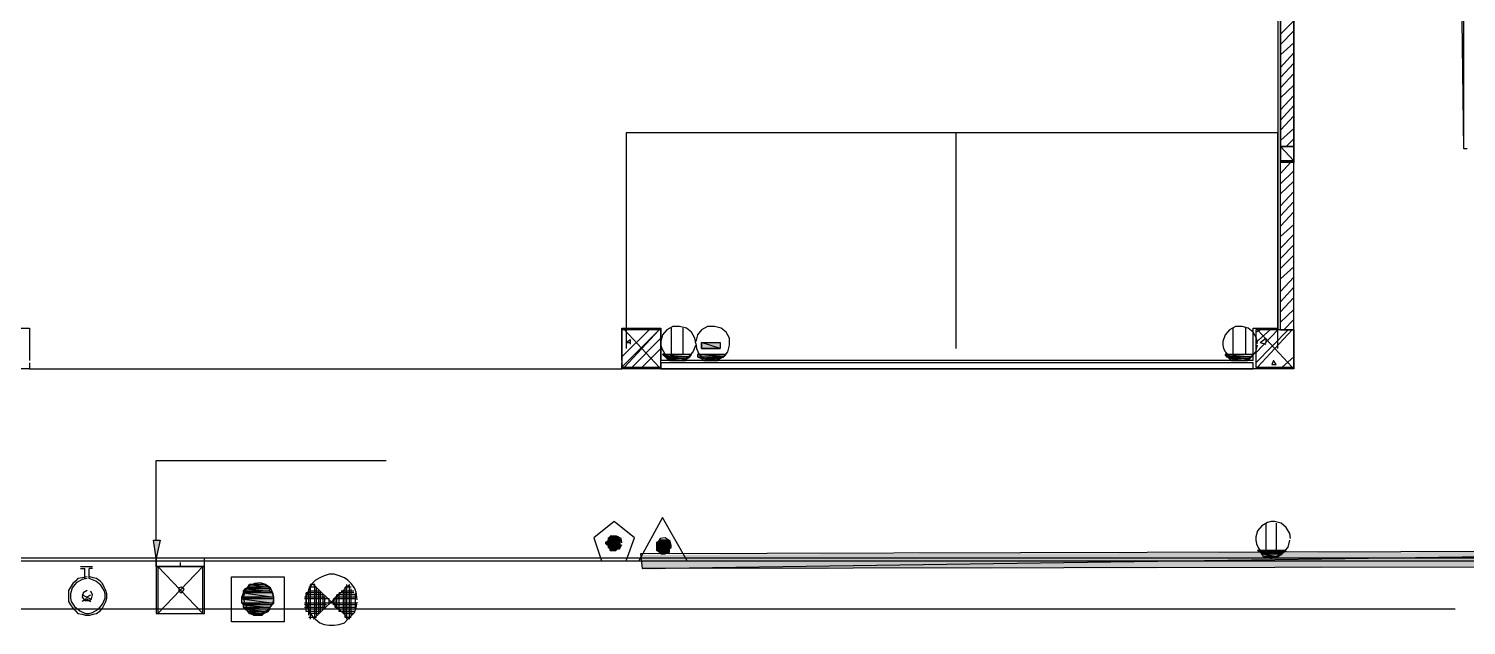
# Model space of a CAD drawing. Header units: millimetres. Extents: x 5 to 415, y 48 to 251.
# Drawn here: x 328.95 to 358.83, y 219.22 to 231.61 of the extents above; entities that cross this region are included whole.
import ezdxf

# ---------------------------------------------------------------- set-up
doc = ezdxf.new("R2010")
doc.units = ezdxf.units.MM
doc.layers.add('H', color=7, linetype='Continuous')
doc.layers.add('P', color=7, linetype='Continuous')

msp = doc.modelspace()

# ---------------------------------------------------------------- hatches: boundary and pattern name
at = {"layer": 'H', "linetype": 'Continuous'}
for points in [[(342.935, 224.966), (342.935, 225.09), (343.323, 225.09), (343.323, 224.966), (342.935, 224.966)], [(342.177, 224.79), (342.142, 224.825), (342.724, 224.825), (342.688, 224.79), (342.177, 224.79)], [(342.23, 224.755), (342.177, 224.79), (342.688, 224.79), (342.653, 224.755), (342.23, 224.755)], [(342.265, 224.702), (342.23, 224.755), (342.653, 224.755), (342.6, 224.702), (342.265, 224.702)], [(342.865, 224.79), (342.865, 224.825), (343.447, 224.825), (343.412, 224.79), (342.865, 224.79)], [(342.935, 224.755), (342.865, 224.79), (343.412, 224.79), (343.323, 224.755), (342.935, 224.755)], [(342.988, 224.702), (342.935, 224.755), (343.323, 224.755), (343.288, 224.702), (342.988, 224.702)], [(353.871, 224.79), (353.818, 224.825), (354.418, 224.825), (354.365, 224.79), (353.871, 224.79)], [(353.907, 224.755), (353.871, 224.79), (354.365, 224.79), (354.33, 224.755), (353.907, 224.755)], [(353.942, 224.702), (353.907, 224.755), (354.33, 224.755), (354.295, 224.702), (353.942, 224.702)], [(331.593, 220.592), (331.558, 220.98), (331.682, 220.98), (331.593, 220.592)], [(340.96, 220.945), (340.995, 220.98), (341.242, 220.98), (341.242, 220.945), (340.96, 220.945)], [(340.96, 220.892), (340.96, 220.945), (341.242, 220.945), (341.242, 220.892), (340.96, 220.892)], [(340.995, 220.857), (340.96, 220.892), (341.242, 220.892), (341.242, 220.857), (340.995, 220.857)], [(340.995, 220.98), (340.995, 221.033), (341.207, 221.033), (341.242, 220.98), (340.995, 220.98)], [(340.995, 220.804), (340.995, 220.857), (341.242, 220.857), (341.207, 220.804), (340.995, 220.804)], [(341.03, 221.033), (341.03, 221.068), (341.171, 221.068), (341.207, 221.033), (341.03, 221.033)], [(342.018, 220.892), (342.018, 220.945), (342.265, 220.945), (342.265, 220.892), (342.018, 220.892)], [(342.018, 220.857), (342.018, 220.892), (342.265, 220.892), (342.3, 220.857), (342.018, 220.857)], [(342.018, 220.804), (342.018, 220.857), (342.3, 220.857), (342.3, 220.804), (342.018, 220.804)], [(342.053, 220.945), (342.053, 220.98), (342.23, 220.98), (342.265, 220.945), (342.053, 220.945)], [(341.03, 220.768), (341.03, 220.804), (341.207, 220.804), (341.171, 220.768), (341.03, 220.768)], [(341.718, 220.38), (341.665, 220.68), (368, 220.768), (368, 220.433), (341.718, 220.38)], [(342.018, 220.768), (342.018, 220.804), (342.265, 220.804), (342.265, 220.768), (342.018, 220.768)], [(342.053, 220.733), (342.018, 220.768), (342.265, 220.768), (342.265, 220.733), (342.053, 220.733)], [(342.089, 220.68), (342.089, 220.733), (342.23, 220.733), (342.177, 220.68), (342.089, 220.68)], [(354.542, 220.733), (354.506, 220.768), (355.088, 220.768), (355.053, 220.733), (354.542, 220.733)], [(354.577, 220.68), (354.542, 220.733), (355.053, 220.733), (355, 220.68), (354.577, 220.68)], [(354.63, 220.645), (354.577, 220.68), (355, 220.68), (354.93, 220.645), (354.63, 220.645)], [(354.753, 220.592), (354.665, 220.645), (354.789, 220.592), (354.753, 220.592)], [(354.789, 220.592), (354.665, 220.645), (354.877, 220.645), (354.789, 220.592)], [(333.41, 219.922), (333.463, 219.975), (333.975, 219.975), (333.975, 219.922), (333.41, 219.922)], [(333.41, 219.886), (333.41, 219.922), (333.975, 219.922), (334.01, 219.886), (333.41, 219.886)], [(333.463, 219.975), (333.498, 220.01), (333.922, 220.01), (333.975, 219.975), (333.463, 219.975)], [(333.498, 220.01), (333.551, 220.045), (333.834, 220.045), (333.922, 220.01), (333.498, 220.01)], [(333.375, 219.798), (333.41, 219.886), (334.01, 219.886), (334.045, 219.798), (333.375, 219.798)], [(333.375, 219.745), (333.375, 219.798), (334.045, 219.798), (334.045, 219.745), (333.375, 219.745)], [(333.375, 219.675), (333.375, 219.745), (334.045, 219.745), (334.045, 219.675), (333.375, 219.675)], [(333.41, 219.622), (333.375, 219.675), (334.045, 219.675), (334.01, 219.622), (333.41, 219.622)], [(333.41, 219.587), (333.41, 219.622), (334.01, 219.622), (333.975, 219.587), (333.41, 219.587)], [(333.463, 219.534), (333.41, 219.587), (333.975, 219.587), (333.975, 219.534), (333.463, 219.534)], [(333.498, 219.498), (333.463, 219.534), (333.975, 219.534), (333.922, 219.498), (333.498, 219.498)], [(333.551, 219.463), (333.498, 219.498), (333.922, 219.498), (333.834, 219.463), (333.551, 219.463)], [(333.622, 219.41), (333.551, 219.463), (333.834, 219.463), (333.798, 219.41), (333.622, 219.41)]]:
    msp.add_hatch(color=256, dxfattribs=at).paths.add_polyline_path(points)

# ---------------------------------------------------------------- linework, layer by layer
at = {"layer": 'P'}
for points in [[(354.912, 233.557), (354.912, 228.829)], [(354.965, 228.829), (354.965, 233.557)], [(354.965, 233.557), (354.965, 229.164)], [(355.247, 228.829), (355.247, 233.557)], [(355.247, 233.557), (355.247, 228.829)], [(355.247, 229.164), (355.247, 233.557)], [(358.775, 229.112), (358.722, 233.398)], [(358.775, 229.112), (358.775, 233.468)], [(354.965, 231.493), (355.247, 231.775)], [(354.965, 231.281), (355.247, 231.563)], [(354.965, 231.069), (355.247, 231.316)], [(354.965, 230.805), (355.247, 231.105)], [(354.965, 230.593), (355.247, 230.893)], [(354.965, 230.382), (355.247, 230.681)], [(354.965, 230.17), (355.247, 230.434)], [(354.965, 229.923), (355.247, 230.223)], [(354.965, 229.711), (355.247, 230.011)], [(354.965, 229.5), (355.247, 229.799)], [(354.965, 229.288), (355.247, 229.535)], [(341.365, 229.447), (341.365, 224.966)], [(348.227, 229.447), (341.365, 229.447)], [(354.912, 229.447), (348.227, 229.447)], [(348.227, 224.966), (348.227, 229.447)], [(354.912, 224.966), (354.912, 229.447)], [(355.088, 229.164), (355.247, 229.323)], [(354.965, 229.164), (355.247, 229.164)], [(355.247, 228.865), (354.965, 229.164)], [(354.965, 229.164), (355.247, 229.164)], [(354.965, 228.865), (354.965, 229.164)], [(355.247, 229.164), (354.965, 229.164)], [(354.965, 229.164), (354.965, 228.865)], [(355.247, 229.164), (355.247, 228.865)], [(355.247, 228.865), (355.247, 229.164)], [(358.846, 229.112), (358.775, 229.112)], [(354.912, 228.829), (354.912, 225.354)], [(354.965, 228.865), (355.247, 228.865)], [(355.247, 228.865), (354.965, 228.865)], [(355.247, 228.865), (354.965, 228.865)], [(354.965, 228.865), (355.247, 228.865)], [(354.965, 228.6), (355.177, 228.829)], [(355.247, 228.829), (354.965, 228.829)], [(354.965, 225.354), (354.965, 228.829)], [(354.965, 228.388), (355.247, 228.653)], [(355.247, 225.354), (355.247, 228.829)], [(355.247, 225.354), (355.247, 228.829)], [(354.965, 228.177), (355.247, 228.441)], [(354.965, 227.93), (355.247, 228.23)], [(354.965, 227.718), (355.247, 228.018)], [(354.965, 227.506), (355.247, 227.806)], [(354.965, 227.295), (355.247, 227.542)], [(354.965, 227.048), (355.247, 227.33)], [(354.965, 226.836), (355.247, 227.118)], [(354.965, 226.624), (355.247, 226.907)], [(354.965, 226.413), (355.247, 226.66)], [(354.965, 226.148), (355.247, 226.448)], [(354.965, 225.937), (355.247, 226.236)], [(354.965, 225.725), (355.247, 226.025)], [(354.965, 225.513), (355.247, 225.778)], [(328.119, 225.39), (328.965, 225.39)], [(328.965, 225.39), (328.965, 224.719)], [(341.277, 224.719), (341.277, 225.39)], [(341.277, 225.39), (342.089, 225.39)], [(341.277, 224.79), (341.842, 225.354)], [(341.277, 224.578), (342.053, 225.354)], [(341.277, 225.354), (341.277, 224.578)], [(342.089, 225.354), (341.277, 225.354)], [(342.053, 224.578), (341.33, 225.354)], [(341.33, 224.578), (342.053, 225.354)], [(342.089, 225.39), (342.089, 224.719)], [(342.089, 224.578), (342.089, 225.354)], [(342.212, 225.354), (342.124, 225.249)], [(342.212, 225.354), (342.124, 225.249)], [(342.336, 225.425), (342.212, 225.354)], [(342.336, 225.425), (342.212, 225.354)], [(342.3, 225.39), (342.3, 224.843)], [(342.406, 225.425), (342.336, 225.425)], [(342.406, 225.425), (342.336, 225.425)], [(342.477, 225.425), (342.406, 225.425)], [(342.477, 225.425), (342.406, 225.425)], [(342.618, 225.39), (342.477, 225.425)], [(342.618, 225.39), (342.477, 225.425)], [(342.547, 225.39), (342.547, 224.843)], [(342.724, 225.302), (342.618, 225.39)], [(342.724, 225.302), (342.618, 225.39)], [(342.794, 225.178), (342.724, 225.302)], [(342.794, 225.178), (342.724, 225.302)], [(342.935, 225.354), (342.847, 225.249)], [(343.059, 225.425), (342.935, 225.354)], [(343.129, 225.425), (343.059, 225.425)], [(343.2, 225.425), (343.129, 225.425)], [(343.341, 225.39), (343.2, 225.425)], [(343.447, 225.302), (343.341, 225.39)], [(343.517, 225.178), (343.447, 225.302)], [(353.907, 225.354), (353.818, 225.249)], [(353.907, 225.354), (353.818, 225.249)], [(354.03, 225.425), (353.907, 225.354)], [(354.03, 225.425), (353.907, 225.354)], [(353.977, 225.39), (353.977, 224.843)], [(354.101, 225.425), (354.03, 225.425)], [(354.101, 225.425), (354.03, 225.425)], [(354.171, 225.425), (354.101, 225.425)], [(354.171, 225.425), (354.101, 225.425)], [(354.295, 225.39), (354.171, 225.425)], [(354.295, 225.39), (354.171, 225.425)], [(354.242, 225.39), (354.242, 224.843)], [(354.401, 225.302), (354.295, 225.39)], [(354.401, 225.302), (354.295, 225.39)], [(354.401, 224.719), (354.401, 225.39)], [(354.401, 225.39), (354.912, 225.39)], [(354.471, 225.178), (354.401, 225.302)], [(354.471, 225.178), (354.401, 225.302)], [(354.453, 225.302), (354.542, 225.354)], [(354.453, 225.09), (354.753, 225.354)], [(354.453, 224.878), (354.912, 225.354)], [(354.453, 224.667), (355.124, 225.354)], [(354.453, 225.354), (354.453, 224.578)], [(355.247, 225.354), (354.453, 225.354)], [(355.212, 224.578), (354.489, 225.354)], [(354.489, 224.578), (355.212, 225.354)], [(354.965, 225.354), (355.247, 225.354)], [(355.036, 225.354), (355.247, 225.566)], [(355.247, 225.354), (355.247, 224.543)], [(355.247, 224.578), (355.247, 225.354)], [(341.277, 224.931), (341.277, 225.002)], [(341.454, 225.143), (341.365, 225.09)], [(341.365, 225.09), (341.454, 225.09)], [(341.454, 225.055), (341.454, 225.143)], [(341.489, 224.578), (342.089, 225.178)], [(342.124, 225.249), (342.089, 225.108)], [(342.124, 225.249), (342.089, 225.108)], [(342.089, 225.108), (342.089, 225.037)], [(342.089, 225.108), (342.089, 225.037)], [(342.089, 225.037), (342.106, 224.966)], [(342.089, 225.037), (342.106, 224.966)], [(342.759, 224.896), (342.812, 225.037)], [(342.759, 224.896), (342.812, 225.037)], [(342.812, 225.072), (342.794, 225.178)], [(342.812, 225.072), (342.794, 225.178)], [(342.847, 225.249), (342.812, 225.108)], [(342.812, 225.072), (342.829, 224.966)], [(343.323, 224.966), (342.935, 225.09)], [(342.935, 225.09), (342.935, 224.966)], [(343.323, 224.966), (342.935, 225.09)], [(342.935, 225.09), (343.323, 225.09)], [(342.935, 225.09), (343.323, 225.09)], [(342.935, 224.966), (342.935, 225.09)], [(343.323, 225.09), (343.323, 224.966)], [(343.323, 225.09), (343.323, 224.966)], [(343.482, 224.896), (343.517, 225.037)], [(343.517, 225.108), (343.517, 225.178)], [(343.517, 225.037), (343.517, 225.108)], [(353.818, 225.249), (353.766, 225.108)], [(353.818, 225.249), (353.766, 225.108)], [(353.766, 225.108), (353.766, 225.037)], [(353.766, 225.108), (353.766, 225.037)], [(353.766, 225.037), (353.783, 224.966)], [(353.766, 225.037), (353.783, 224.966)], [(354.453, 224.896), (354.489, 225.037)], [(354.453, 224.896), (354.489, 225.037)], [(354.489, 225.072), (354.471, 225.178)], [(354.489, 225.072), (354.471, 225.178)], [(354.542, 225.09), (354.665, 225.178)], [(354.542, 225.09), (354.665, 225.055)], [(354.665, 225.178), (354.665, 225.09)], [(341.701, 224.578), (342.089, 224.966)], [(354.401, 224.719), (342.089, 224.719)], [(342.106, 224.966), (342.177, 224.843)], [(342.106, 224.966), (342.177, 224.843)], [(342.724, 224.843), (342.124, 224.843)], [(342.124, 224.843), (342.688, 224.79)], [(342.124, 224.843), (342.688, 224.79)], [(342.177, 224.79), (342.124, 224.843)], [(342.724, 224.843), (342.124, 224.843)], [(342.142, 224.878), (342.23, 224.772)], [(342.177, 224.843), (342.283, 224.755)], [(342.177, 224.843), (342.283, 224.755)], [(342.688, 224.79), (342.177, 224.79)], [(342.688, 224.79), (342.177, 224.79)], [(342.177, 224.79), (342.635, 224.755)], [(342.177, 224.79), (342.635, 224.755)], [(342.212, 224.755), (342.177, 224.79)], [(342.635, 224.755), (342.212, 224.755)], [(342.635, 224.755), (342.212, 224.755)], [(342.212, 224.755), (342.6, 224.719)], [(342.212, 224.755), (342.6, 224.719)], [(342.265, 224.719), (342.212, 224.755)], [(342.23, 224.772), (342.318, 224.737)], [(342.6, 224.719), (342.265, 224.719)], [(342.6, 224.719), (342.265, 224.719)], [(342.265, 224.719), (342.512, 224.719)], [(342.265, 224.719), (342.512, 224.719)], [(342.336, 224.719), (342.265, 224.719)], [(342.283, 224.755), (342.406, 224.719)], [(342.283, 224.755), (342.406, 224.719)], [(342.318, 224.737), (342.406, 224.719)], [(342.512, 224.719), (342.336, 224.719)], [(342.512, 224.719), (342.336, 224.719)], [(342.336, 224.719), (342.477, 224.719)], [(342.336, 224.719), (342.477, 224.719)], [(342.388, 224.719), (342.336, 224.719)], [(342.477, 224.719), (342.388, 224.719)], [(342.406, 224.719), (342.477, 224.719)], [(342.406, 224.719), (342.477, 224.719)], [(342.406, 224.719), (342.494, 224.719)], [(342.477, 224.719), (342.547, 224.737)], [(342.477, 224.719), (342.547, 224.737)], [(342.477, 224.719), (342.512, 224.719)], [(342.494, 224.719), (342.583, 224.737)], [(342.512, 224.719), (342.6, 224.719)], [(342.547, 224.737), (342.671, 224.79)], [(342.547, 224.737), (342.671, 224.79)], [(342.583, 224.737), (342.653, 224.772)], [(342.6, 224.719), (342.635, 224.755)], [(342.635, 224.755), (342.688, 224.79)], [(342.653, 224.772), (342.724, 224.843)], [(342.671, 224.79), (342.759, 224.896)], [(342.671, 224.79), (342.759, 224.896)], [(342.688, 224.79), (342.724, 224.843)], [(342.829, 224.966), (342.882, 224.843)], [(343.394, 224.79), (342.847, 224.843)], [(342.847, 224.843), (342.847, 224.79)], [(343.394, 224.79), (342.847, 224.843)], [(342.847, 224.843), (343.447, 224.843)], [(343.447, 224.843), (342.847, 224.843)], [(343.323, 224.755), (342.847, 224.79)], [(342.847, 224.79), (342.935, 224.755)], [(343.323, 224.755), (342.847, 224.79)], [(342.847, 224.79), (343.394, 224.79)], [(342.847, 224.79), (343.394, 224.79)], [(342.882, 224.843), (342.988, 224.755)], [(342.935, 224.966), (343.323, 224.966)], [(343.323, 224.966), (342.935, 224.966)], [(343.27, 224.719), (342.935, 224.755)], [(342.935, 224.755), (342.971, 224.719)], [(343.27, 224.719), (342.935, 224.755)], [(342.935, 224.755), (343.323, 224.755)], [(342.935, 224.755), (343.323, 224.755)], [(343.235, 224.719), (342.971, 224.719)], [(342.971, 224.719), (343.023, 224.719)], [(343.235, 224.719), (342.971, 224.719)], [(342.971, 224.719), (343.27, 224.719)], [(342.971, 224.719), (343.27, 224.719)], [(342.988, 224.755), (343.129, 224.719)], [(343.112, 224.719), (343.023, 224.719)], [(343.023, 224.719), (343.112, 224.719)], [(343.147, 224.719), (343.023, 224.719)], [(343.023, 224.719), (343.235, 224.719)], [(343.023, 224.719), (343.235, 224.719)], [(343.129, 224.719), (343.2, 224.719)], [(343.235, 224.719), (343.147, 224.719)], [(343.2, 224.719), (343.27, 224.737)], [(343.27, 224.719), (343.235, 224.719)], [(343.27, 224.737), (343.394, 224.79)], [(343.323, 224.755), (343.27, 224.719)], [(343.394, 224.79), (343.323, 224.755)], [(343.394, 224.79), (343.482, 224.896)], [(343.447, 224.843), (343.394, 224.79)], [(353.783, 224.966), (353.854, 224.843)], [(353.783, 224.966), (353.854, 224.843)], [(354.401, 224.843), (353.818, 224.843)], [(353.818, 224.843), (354.365, 224.79)], [(353.818, 224.843), (354.365, 224.79)], [(353.854, 224.79), (353.818, 224.843)], [(354.401, 224.843), (353.818, 224.843)], [(353.836, 224.878), (353.924, 224.772)], [(353.854, 224.843), (353.96, 224.755)], [(353.854, 224.843), (353.96, 224.755)], [(354.365, 224.79), (353.854, 224.79)], [(354.365, 224.79), (353.854, 224.79)], [(353.854, 224.79), (354.33, 224.755)], [(353.854, 224.79), (354.33, 224.755)], [(353.907, 224.755), (353.854, 224.79)], [(354.33, 224.755), (353.907, 224.755)], [(354.33, 224.755), (353.907, 224.755)], [(353.907, 224.755), (354.277, 224.719)], [(353.907, 224.755), (354.277, 224.719)], [(353.942, 224.719), (353.907, 224.755)], [(353.924, 224.772), (353.995, 224.737)], [(354.277, 224.719), (353.942, 224.719)], [(354.277, 224.719), (353.942, 224.719)], [(353.942, 224.719), (354.189, 224.719)], [(353.942, 224.719), (354.189, 224.719)], [(354.03, 224.719), (353.942, 224.719)], [(353.96, 224.755), (354.101, 224.719)], [(353.96, 224.755), (354.101, 224.719)], [(353.995, 224.737), (354.083, 224.719)], [(354.189, 224.719), (354.03, 224.719)], [(354.189, 224.719), (354.03, 224.719)], [(354.03, 224.719), (354.154, 224.719)], [(354.03, 224.719), (354.154, 224.719)], [(354.065, 224.719), (354.03, 224.719)], [(354.154, 224.719), (354.065, 224.719)], [(354.083, 224.719), (354.171, 224.719)], [(354.101, 224.719), (354.171, 224.719)], [(354.101, 224.719), (354.171, 224.719)], [(354.154, 224.719), (354.189, 224.719)], [(354.171, 224.719), (354.242, 224.737)], [(354.171, 224.719), (354.242, 224.737)], [(354.171, 224.719), (354.259, 224.737)], [(354.189, 224.719), (354.277, 224.719)], [(354.242, 224.737), (354.365, 224.79)], [(354.242, 224.737), (354.365, 224.79)], [(354.259, 224.737), (354.348, 224.772)], [(354.277, 224.719), (354.33, 224.755)], [(354.33, 224.755), (354.365, 224.79)], [(354.348, 224.772), (354.401, 224.843)], [(354.365, 224.79), (354.453, 224.896)], [(354.365, 224.79), (354.453, 224.896)], [(354.365, 224.79), (354.401, 224.843)], [(354.824, 224.719), (354.789, 224.631)], [(354.877, 224.631), (354.824, 224.719)], [(355, 224.578), (355.247, 224.79)], [(328.965, 224.543), (328.119, 224.543)], [(328.965, 224.667), (328.965, 224.543)], [(328.965, 224.543), (341.277, 224.543)], [(341.277, 224.543), (341.277, 224.667)], [(341.277, 224.578), (342.089, 224.578)], [(342.089, 224.543), (341.277, 224.543)], [(342.089, 224.667), (342.089, 224.543)], [(354.401, 224.667), (342.089, 224.667)], [(342.089, 224.543), (354.401, 224.543)], [(354.401, 224.543), (342.089, 224.543)], [(354.401, 224.543), (354.401, 224.667)], [(355.247, 224.543), (354.401, 224.543)], [(354.453, 224.578), (355.247, 224.578)], [(354.789, 224.631), (354.877, 224.631)], [(331.593, 220.98), (331.593, 222.638)], [(331.593, 222.638), (336.374, 222.638)], [(342.124, 221.456), (341.63, 220.557)], [(342.635, 220.557), (342.124, 221.456)], [(341.118, 221.368), (340.695, 221.033)], [(341.542, 221.033), (341.118, 221.368)], [(354.489, 221.174), (354.453, 221.051)], [(354.489, 221.174), (354.453, 221.051)], [(354.577, 221.28), (354.489, 221.174)], [(354.577, 221.28), (354.489, 221.174)], [(354.7, 221.35), (354.577, 221.28)], [(354.7, 221.35), (354.577, 221.28)], [(354.665, 221.333), (354.665, 220.768)], [(354.771, 221.368), (354.7, 221.35)], [(354.771, 221.368), (354.7, 221.35)], [(354.842, 221.368), (354.771, 221.368)], [(354.842, 221.368), (354.771, 221.368)], [(354.983, 221.333), (354.842, 221.368)], [(354.983, 221.333), (354.842, 221.368)], [(354.877, 221.333), (354.877, 220.768)], [(355.088, 221.245), (354.983, 221.333)], [(355.088, 221.245), (354.983, 221.333)], [(355.159, 221.121), (355.088, 221.245)], [(355.159, 221.121), (355.088, 221.245)], [(355.177, 221.015), (355.159, 221.121)], [(355.177, 221.015), (355.159, 221.121)], [(331.593, 220.61), (331.541, 220.98)], [(331.541, 220.98), (331.682, 220.98)], [(331.682, 220.98), (331.593, 220.61)], [(340.695, 221.033), (340.854, 220.557)], [(340.942, 220.945), (340.995, 220.98)], [(341.242, 220.945), (340.942, 220.945)], [(341.242, 220.945), (340.942, 220.945)], [(340.942, 220.945), (341.242, 220.909)], [(340.942, 220.945), (341.242, 220.909)], [(340.942, 220.909), (340.942, 220.945)], [(341.242, 220.909), (340.942, 220.909)], [(341.242, 220.909), (340.942, 220.909)], [(340.942, 220.909), (341.242, 220.909)], [(340.942, 220.909), (341.242, 220.909)], [(341.242, 220.909), (340.942, 220.909)], [(341.242, 220.909), (340.942, 220.909)], [(340.942, 220.909), (341.242, 220.857)], [(340.942, 220.909), (341.242, 220.857)], [(340.995, 220.857), (340.942, 220.909)], [(341.048, 221.051), (340.995, 220.962)], [(341.03, 221.033), (340.995, 221.033)], [(340.995, 221.033), (341.207, 221.033)], [(341.207, 221.033), (340.995, 221.033)], [(340.995, 221.033), (341.242, 220.98)], [(340.995, 221.033), (341.242, 220.98)], [(340.995, 220.98), (340.995, 221.033)], [(341.242, 220.98), (340.995, 220.98)], [(341.242, 220.98), (340.995, 220.98)], [(340.995, 220.98), (341.242, 220.98)], [(340.995, 220.98), (341.242, 220.98)], [(341.242, 220.98), (340.995, 220.98)], [(341.242, 220.98), (340.995, 220.98)], [(340.995, 220.98), (341.242, 220.945)], [(340.995, 220.98), (341.242, 220.945)], [(340.995, 220.962), (341.013, 220.839)], [(341.242, 220.857), (340.995, 220.857)], [(341.242, 220.857), (340.995, 220.857)], [(340.995, 220.857), (341.242, 220.857)], [(340.995, 220.857), (341.242, 220.857)], [(341.242, 220.857), (340.995, 220.857)], [(341.242, 220.857), (340.995, 220.857)], [(340.995, 220.857), (341.207, 220.821)], [(340.995, 220.857), (341.207, 220.821)], [(340.995, 220.821), (340.995, 220.857)], [(341.207, 220.821), (340.995, 220.821)], [(341.207, 220.821), (340.995, 220.821)], [(340.995, 220.821), (341.03, 220.821)], [(340.995, 220.821), (341.207, 220.821)], [(341.207, 220.821), (340.995, 220.821)], [(341.013, 220.839), (341.101, 220.786)], [(341.066, 221.068), (341.03, 221.068)], [(341.03, 221.068), (341.154, 221.068)], [(341.154, 221.068), (341.03, 221.068)], [(341.03, 221.068), (341.207, 221.033)], [(341.03, 221.068), (341.207, 221.033)], [(341.03, 221.033), (341.03, 221.068)], [(341.207, 221.033), (341.03, 221.033)], [(341.207, 221.033), (341.03, 221.033)], [(341.03, 221.033), (341.207, 221.033)], [(341.207, 221.033), (341.03, 221.033)], [(341.03, 220.821), (341.207, 220.821)], [(341.207, 220.821), (341.03, 220.821)], [(341.03, 220.821), (341.154, 220.768)], [(341.03, 220.821), (341.154, 220.768)], [(341.03, 220.768), (341.03, 220.821)], [(341.171, 221.068), (341.048, 221.051)], [(341.118, 221.068), (341.066, 221.068)], [(341.066, 221.068), (341.118, 221.068)], [(341.154, 221.068), (341.066, 221.068)], [(341.066, 221.068), (341.154, 221.068)], [(341.154, 221.068), (341.066, 221.068)], [(341.154, 221.068), (341.154, 221.068)], [(341.154, 221.068), (341.154, 221.068)], [(341.154, 221.068), (341.154, 221.068)], [(341.207, 221.033), (341.154, 221.068)], [(341.154, 220.768), (341.207, 220.821)], [(341.26, 221.015), (341.171, 221.068)], [(341.207, 221.033), (341.207, 221.033)], [(341.242, 220.98), (341.207, 221.033)], [(341.207, 220.821), (341.242, 220.857)], [(341.207, 220.821), (341.207, 220.821)], [(341.224, 220.804), (341.277, 220.892)], [(341.242, 220.98), (341.242, 220.98)], [(341.242, 220.98), (341.242, 220.98)], [(341.242, 220.945), (341.242, 220.98)], [(341.242, 220.909), (341.242, 220.945)], [(341.242, 220.909), (341.242, 220.909)], [(341.242, 220.909), (341.242, 220.909)], [(341.242, 220.857), (341.242, 220.909)], [(341.242, 220.857), (341.242, 220.857)], [(341.242, 220.857), (341.242, 220.857)], [(341.277, 220.927), (341.26, 221.015)], [(341.365, 220.557), (341.542, 221.033)], [(342.071, 221.015), (342, 220.909)], [(342.053, 220.945), (342, 220.945)], [(342, 220.945), (342.265, 220.945)], [(342.265, 220.945), (342, 220.945)], [(342, 220.945), (342.265, 220.909)], [(342, 220.945), (342.265, 220.909)], [(342, 220.909), (342, 220.945)], [(342, 220.909), (342.018, 220.804)], [(342.265, 220.909), (342, 220.909)], [(342.265, 220.909), (342, 220.909)], [(342, 220.909), (342.3, 220.857)], [(342, 220.909), (342.3, 220.857)], [(342, 220.857), (342, 220.909)], [(342.3, 220.857), (342, 220.857)], [(342.3, 220.857), (342, 220.857)], [(342, 220.857), (342.3, 220.857)], [(342, 220.857), (342.3, 220.857)], [(342.3, 220.857), (342, 220.857)], [(342.3, 220.857), (342, 220.857)], [(342, 220.857), (342.3, 220.821)], [(342, 220.857), (342.3, 220.821)], [(342, 220.821), (342, 220.857)], [(342.3, 220.821), (342, 220.821)], [(342.265, 220.821), (342, 220.821)], [(342, 220.821), (342.265, 220.821)], [(342.265, 220.821), (342, 220.821)], [(342, 220.821), (342.3, 220.821)], [(342.265, 220.821), (342, 220.821)], [(342, 220.821), (342.265, 220.768)], [(342, 220.821), (342.265, 220.768)], [(342, 220.768), (342, 220.821)], [(342.212, 220.98), (342.053, 220.98)], [(342.053, 220.98), (342.089, 220.98)], [(342.212, 220.98), (342.053, 220.98)], [(342.053, 220.98), (342.265, 220.945)], [(342.053, 220.98), (342.265, 220.945)], [(342.053, 220.945), (342.053, 220.98)], [(342.265, 220.945), (342.053, 220.945)], [(342.265, 220.945), (342.053, 220.945)], [(342.053, 220.945), (342.265, 220.945)], [(342.265, 220.945), (342.053, 220.945)], [(342.177, 221.033), (342.071, 221.015)], [(342.124, 220.98), (342.089, 220.98)], [(342.089, 220.98), (342.124, 220.98)], [(342.212, 220.98), (342.089, 220.98)], [(342.089, 220.98), (342.212, 220.98)], [(342.212, 220.98), (342.089, 220.98)], [(342.089, 220.98), (342.177, 220.98)], [(342.212, 220.98), (342.089, 220.98)], [(342.089, 220.98), (342.212, 220.98)], [(342.089, 220.98), (342.212, 220.98)], [(342.283, 220.962), (342.177, 221.033)], [(342.177, 220.98), (342.177, 220.98)], [(342.177, 220.98), (342.177, 220.98)], [(342.177, 220.98), (342.212, 220.98)], [(342.212, 220.98), (342.212, 220.98)], [(342.265, 220.945), (342.212, 220.98)], [(342.23, 220.751), (342.3, 220.857)], [(342.265, 220.945), (342.265, 220.945)], [(342.265, 220.909), (342.265, 220.945)], [(342.3, 220.857), (342.265, 220.909)], [(342.3, 220.821), (342.265, 220.821)], [(342.265, 220.768), (342.265, 220.821)], [(342.3, 220.874), (342.283, 220.962)], [(342.3, 220.857), (342.3, 220.857)], [(342.3, 220.857), (342.3, 220.857)], [(342.3, 220.821), (342.3, 220.857)], [(354.453, 221.051), (354.453, 220.98)], [(354.453, 221.051), (354.453, 220.98)], [(354.453, 220.98), (354.471, 220.909)], [(354.453, 220.98), (354.471, 220.909)], [(354.471, 220.909), (354.524, 220.786)], [(354.471, 220.909), (354.524, 220.786)], [(354.506, 220.821), (354.595, 220.715)], [(355.036, 220.733), (355.124, 220.839)], [(355.036, 220.733), (355.124, 220.839)], [(355.124, 220.839), (355.159, 220.98)], [(355.124, 220.839), (355.159, 220.98)], [(393.982, 220.61), (308.134, 220.61)], [(366.007, 220.61), (308.134, 220.61)], [(308.134, 220.557), (365.831, 220.557)], [(332.599, 220.61), (331.593, 220.61)], [(331.593, 220.61), (331.593, 220.433)], [(331.593, 220.433), (331.593, 220.61)], [(332.105, 220.433), (332.105, 220.521)], [(332.105, 220.433), (332.105, 220.521)], [(332.105, 220.433), (332.105, 220.521)], [(332.599, 220.433), (332.599, 220.61)], [(340.854, 220.557), (341.365, 220.557)], [(341.154, 220.768), (341.03, 220.768)], [(341.154, 220.768), (341.03, 220.768)], [(341.03, 220.768), (341.066, 220.768)], [(341.03, 220.768), (341.154, 220.768)], [(341.154, 220.768), (341.03, 220.768)], [(341.066, 220.768), (341.154, 220.768)], [(341.118, 220.768), (341.066, 220.768)], [(341.066, 220.768), (341.118, 220.768)], [(341.101, 220.786), (341.224, 220.804)], [(341.118, 220.768), (341.154, 220.768)], [(341.154, 220.768), (341.118, 220.768)], [(341.154, 220.768), (341.154, 220.768)], [(341.63, 220.557), (342.635, 220.557)], [(368, 220.768), (341.665, 220.698)], [(341.665, 220.698), (341.701, 220.398)], [(341.701, 220.398), (368, 220.768)], [(341.701, 220.398), (368, 220.768)], [(342.265, 220.768), (342, 220.768)], [(342.265, 220.768), (342, 220.768)], [(342, 220.768), (342.265, 220.733)], [(342, 220.768), (342.265, 220.733)], [(342.053, 220.733), (342, 220.768)], [(342.018, 220.804), (342.124, 220.733)], [(342.265, 220.733), (342.053, 220.733)], [(342.212, 220.733), (342.053, 220.733)], [(342.053, 220.733), (342.212, 220.733)], [(342.212, 220.733), (342.053, 220.733)], [(342.053, 220.733), (342.265, 220.733)], [(342.212, 220.733), (342.053, 220.733)], [(342.053, 220.733), (342.212, 220.733)], [(342.053, 220.733), (342.212, 220.733)], [(342.089, 220.733), (342.053, 220.733)], [(342.212, 220.733), (342.089, 220.733)], [(342.212, 220.733), (342.089, 220.733)], [(342.089, 220.733), (342.177, 220.698)], [(342.089, 220.733), (342.177, 220.698)], [(342.089, 220.698), (342.089, 220.733)], [(342.177, 220.698), (342.089, 220.698)], [(342.124, 220.698), (342.089, 220.698)], [(342.089, 220.698), (342.124, 220.698)], [(342.124, 220.733), (342.23, 220.751)], [(342.124, 220.698), (342.177, 220.698)], [(342.177, 220.698), (342.124, 220.698)], [(342.177, 220.698), (342.212, 220.733)], [(342.265, 220.733), (342.212, 220.733)], [(342.212, 220.733), (342.212, 220.733)], [(342.265, 220.733), (342.265, 220.768)], [(355.088, 220.768), (354.489, 220.768)], [(354.489, 220.768), (354.489, 220.768)], [(354.489, 220.768), (355.088, 220.768)], [(355.088, 220.768), (354.489, 220.768)], [(354.489, 220.768), (355.036, 220.733)], [(354.489, 220.768), (355.036, 220.733)], [(354.542, 220.733), (354.489, 220.768)], [(355.088, 220.768), (354.489, 220.768)], [(354.524, 220.786), (354.63, 220.698)], [(354.524, 220.786), (354.63, 220.698)], [(355.036, 220.733), (354.542, 220.733)], [(355.036, 220.733), (354.542, 220.733)], [(354.542, 220.733), (355.036, 220.733)], [(354.542, 220.733), (355.036, 220.733)], [(355.036, 220.733), (354.542, 220.733)], [(355.036, 220.733), (354.542, 220.733)], [(354.542, 220.733), (355, 220.698)], [(354.542, 220.733), (355, 220.698)], [(354.577, 220.698), (354.542, 220.733)], [(355, 220.698), (354.577, 220.698)], [(355, 220.698), (354.577, 220.698)], [(354.577, 220.698), (355, 220.698)], [(354.577, 220.698), (355, 220.698)], [(355, 220.698), (354.577, 220.698)], [(355, 220.698), (354.577, 220.698)], [(354.577, 220.698), (354.912, 220.645)], [(354.577, 220.698), (354.912, 220.645)], [(354.612, 220.645), (354.577, 220.698)], [(354.595, 220.715), (354.683, 220.68)], [(354.912, 220.645), (354.612, 220.645)], [(354.912, 220.645), (354.612, 220.645)], [(354.612, 220.645), (354.912, 220.645)], [(354.612, 220.645), (354.912, 220.645)], [(354.912, 220.645), (354.612, 220.645)], [(354.912, 220.645), (354.612, 220.645)], [(354.612, 220.645), (354.877, 220.645)], [(354.612, 220.645), (354.877, 220.645)], [(354.665, 220.645), (354.612, 220.645)], [(354.63, 220.698), (354.771, 220.645)], [(354.63, 220.698), (354.771, 220.645)], [(354.877, 220.645), (354.665, 220.645)], [(354.877, 220.645), (354.665, 220.645)], [(354.665, 220.645), (354.877, 220.645)], [(354.665, 220.645), (354.877, 220.645)], [(354.877, 220.645), (354.665, 220.645)], [(354.789, 220.61), (354.665, 220.645)], [(354.665, 220.645), (354.789, 220.61)], [(354.665, 220.645), (354.877, 220.645)], [(354.789, 220.61), (354.665, 220.645)], [(354.683, 220.68), (354.771, 220.645)], [(354.789, 220.61), (354.753, 220.61)], [(354.753, 220.61), (354.789, 220.61)], [(354.771, 220.645), (354.842, 220.645)], [(354.771, 220.645), (354.842, 220.645)], [(354.771, 220.645), (354.859, 220.645)], [(354.877, 220.645), (354.789, 220.61)], [(354.842, 220.645), (354.912, 220.663)], [(354.842, 220.645), (354.912, 220.663)], [(354.859, 220.645), (354.947, 220.68)], [(354.877, 220.645), (354.912, 220.645)], [(354.877, 220.645), (354.877, 220.645)], [(354.877, 220.645), (354.877, 220.645)], [(354.912, 220.663), (355.036, 220.733)], [(354.912, 220.663), (355.036, 220.733)], [(354.912, 220.645), (355, 220.698)], [(354.912, 220.645), (354.912, 220.645)], [(354.912, 220.645), (354.912, 220.645)], [(354.947, 220.68), (355.018, 220.715)], [(355, 220.698), (355.036, 220.733)], [(355, 220.698), (355, 220.698)], [(355, 220.698), (355, 220.698)], [(355.018, 220.715), (355.088, 220.786)], [(355.036, 220.733), (355.088, 220.768)], [(355.036, 220.733), (355.036, 220.733)], [(355.036, 220.733), (355.036, 220.733)], [(330.024, 220.433), (330.271, 220.433)], [(330.024, 220.398), (330.112, 220.398)], [(330.165, 220.222), (330.059, 220.204)], [(330.112, 220.186), (330.112, 220.398)], [(330.2, 220.186), (330.2, 220.398)], [(330.271, 220.398), (330.2, 220.398)], [(330.288, 220.204), (330.218, 220.222)], [(332.599, 220.433), (331.593, 220.433)], [(331.593, 220.433), (331.593, 219.463)], [(331.593, 220.433), (332.599, 220.433)], [(332.564, 220.433), (331.629, 220.433)], [(331.629, 220.433), (331.629, 219.463)], [(331.629, 219.463), (332.564, 220.433)], [(331.629, 220.433), (332.564, 219.463)], [(332.564, 219.463), (332.564, 220.433)], [(332.599, 219.463), (332.599, 220.433)], [(333.163, 220.222), (334.257, 220.222)], [(333.163, 219.287), (333.163, 220.222)], [(334.257, 220.222), (334.257, 219.287)], [(335.086, 220.239), (334.998, 220.204)], [(335.192, 220.274), (335.086, 220.239)], [(335.298, 220.274), (335.192, 220.274)], [(335.403, 220.239), (335.298, 220.274)], [(335.509, 220.204), (335.403, 220.239)], [(368, 220.433), (341.701, 220.398)], [(329.812, 220.01), (329.777, 219.939)], [(329.777, 219.939), (329.777, 219.869)], [(329.865, 220.08), (329.812, 220.01)], [(329.847, 219.992), (329.812, 219.869)], [(329.935, 220.098), (329.847, 219.992)], [(329.918, 220.133), (329.865, 220.08)], [(329.971, 220.186), (329.918, 220.133)], [(330.059, 220.169), (329.935, 220.098)], [(330.059, 220.204), (329.971, 220.186)], [(330.165, 220.186), (330.059, 220.169)], [(330.165, 219.939), (330.077, 219.886)], [(330.341, 220.133), (330.2, 220.186)], [(330.271, 219.851), (330.235, 219.922)], [(330.359, 220.186), (330.288, 220.204)], [(330.447, 220.045), (330.341, 220.133)], [(330.429, 220.133), (330.359, 220.186)], [(330.482, 220.08), (330.429, 220.133)], [(330.518, 219.939), (330.447, 220.045)], [(330.518, 220.01), (330.482, 220.08)], [(330.553, 219.939), (330.518, 220.01)], [(330.535, 219.869), (330.518, 219.939)], [(330.57, 219.869), (330.553, 219.939)], [(332.123, 220.01), (332.07, 219.992)], [(332.07, 219.992), (332.07, 219.922)], [(332.07, 219.922), (332.123, 219.886)], [(332.176, 219.957), (332.123, 220.01)], [(332.123, 219.886), (332.176, 219.957)], [(333.41, 219.922), (333.446, 219.975)], [(333.446, 219.939), (333.41, 219.816)], [(333.957, 219.922), (333.41, 219.922)], [(333.957, 219.922), (333.41, 219.922)], [(333.41, 219.922), (334.01, 219.886)], [(333.41, 219.922), (334.01, 219.886)], [(333.41, 219.886), (333.41, 219.922)], [(333.516, 220.028), (333.446, 219.939)], [(333.446, 219.975), (333.498, 220.01)], [(333.957, 219.975), (333.446, 219.975)], [(333.957, 219.975), (333.446, 219.975)], [(333.446, 219.975), (333.957, 219.922)], [(333.446, 219.975), (333.957, 219.922)], [(333.498, 220.01), (333.534, 220.063)], [(333.922, 220.01), (333.498, 220.01)], [(333.922, 220.01), (333.498, 220.01)], [(333.498, 220.01), (333.957, 219.975)], [(333.498, 220.01), (333.957, 219.975)], [(333.64, 220.08), (333.516, 220.028)], [(333.834, 220.063), (333.534, 220.063)], [(333.534, 220.063), (333.622, 220.063)], [(333.834, 220.063), (333.534, 220.063)], [(333.534, 220.063), (333.922, 220.01)], [(333.534, 220.063), (333.922, 220.01)], [(333.798, 220.063), (333.622, 220.063)], [(333.622, 220.063), (333.657, 220.063)], [(333.798, 220.063), (333.622, 220.063)], [(333.622, 220.063), (333.834, 220.063)], [(333.622, 220.063), (333.834, 220.063)], [(333.763, 220.098), (333.64, 220.08)], [(333.745, 220.063), (333.657, 220.063)], [(333.657, 220.063), (333.798, 220.063)], [(333.657, 220.063), (333.798, 220.063)], [(333.798, 220.063), (333.745, 220.063)], [(333.869, 220.063), (333.763, 220.098)], [(333.834, 220.063), (333.798, 220.063)], [(333.922, 220.01), (333.834, 220.063)], [(333.975, 219.992), (333.869, 220.063)], [(333.957, 219.975), (333.922, 220.01)], [(333.957, 219.922), (333.957, 219.975)], [(334.01, 219.886), (333.957, 219.922)], [(334.028, 219.869), (333.975, 219.992)], [(334.786, 219.992), (334.751, 219.904)], [(334.927, 220.01), (334.768, 220.01)], [(334.768, 219.428), (334.768, 219.975)], [(334.98, 219.922), (334.768, 219.922)], [(334.839, 220.08), (334.786, 219.992)], [(334.804, 219.34), (334.804, 220.063)], [(334.892, 220.063), (334.804, 220.063)], [(334.91, 220.151), (334.839, 220.08)], [(334.857, 220.063), (335.615, 219.34)], [(335.615, 220.063), (334.857, 219.34)], [(334.892, 219.34), (334.892, 220.063)], [(334.998, 220.204), (334.91, 220.151)], [(334.927, 219.428), (334.927, 220.01)], [(334.98, 219.463), (334.98, 219.922)], [(335.703, 219.922), (335.439, 219.922)], [(335.492, 219.463), (335.492, 219.922)], [(335.58, 220.151), (335.509, 220.204)], [(335.527, 219.375), (335.527, 220.01)], [(335.65, 220.01), (335.527, 220.01)], [(335.562, 219.34), (335.562, 220.063)], [(335.65, 220.08), (335.58, 220.151)], [(335.615, 219.34), (335.615, 220.063)], [(335.721, 219.992), (335.65, 220.08)], [(335.65, 219.428), (335.65, 219.975)], [(335.756, 219.904), (335.721, 219.992)], [(329.777, 219.869), (329.777, 219.781)], [(329.777, 219.781), (329.777, 219.71)], [(329.777, 219.71), (329.812, 219.639)], [(329.812, 219.869), (329.812, 219.781)], [(329.812, 219.781), (329.83, 219.71)], [(329.812, 219.639), (329.865, 219.569)], [(329.83, 219.71), (329.9, 219.604)], [(330.077, 219.886), (330.059, 219.798)], [(330.147, 219.798), (330.059, 219.851)], [(330.059, 219.798), (330.112, 219.728)], [(330.147, 219.763), (330.059, 219.71)], [(330.112, 219.728), (330.2, 219.728)], [(330.147, 219.798), (330.235, 219.851)], [(330.147, 219.798), (330.235, 219.851)], [(330.147, 219.798), (330.235, 219.763)], [(330.147, 219.763), (330.235, 219.71)], [(330.2, 219.728), (330.253, 219.763)], [(330.253, 219.763), (330.271, 219.851)], [(330.394, 219.551), (330.482, 219.657)], [(330.482, 219.657), (330.535, 219.781)], [(330.482, 219.569), (330.518, 219.639)], [(330.518, 219.639), (330.553, 219.71)], [(330.535, 219.781), (330.535, 219.869)], [(330.553, 219.71), (330.57, 219.781)], [(330.57, 219.781), (330.57, 219.869)], [(333.375, 219.798), (333.41, 219.886)], [(334.045, 219.798), (333.375, 219.798)], [(334.045, 219.798), (333.375, 219.798)], [(333.375, 219.798), (334.045, 219.763)], [(333.375, 219.798), (334.045, 219.763)], [(333.375, 219.763), (333.375, 219.798)], [(334.045, 219.763), (333.375, 219.763)], [(334.045, 219.763), (333.375, 219.763)], [(333.375, 219.763), (334.045, 219.675)], [(333.375, 219.763), (334.045, 219.675)], [(333.375, 219.675), (333.375, 219.763)], [(334.045, 219.675), (333.375, 219.675)], [(334.045, 219.675), (333.375, 219.675)], [(333.375, 219.675), (334.01, 219.639)], [(333.375, 219.675), (334.01, 219.639)], [(333.41, 219.639), (333.375, 219.675)], [(334.01, 219.886), (333.41, 219.886)], [(334.01, 219.886), (333.41, 219.886)], [(333.41, 219.886), (334.045, 219.798)], [(333.41, 219.886), (334.045, 219.798)], [(333.41, 219.816), (333.428, 219.692)], [(334.01, 219.639), (333.41, 219.639)], [(334.01, 219.639), (333.41, 219.639)], [(333.41, 219.639), (333.957, 219.587)], [(333.41, 219.639), (333.957, 219.587)], [(333.41, 219.587), (333.41, 219.639)], [(333.428, 219.692), (333.481, 219.587)], [(333.922, 219.534), (334.01, 219.639)], [(333.957, 219.587), (334.01, 219.639)], [(334.045, 219.798), (334.01, 219.886)], [(334.01, 219.639), (334.045, 219.745)], [(334.01, 219.639), (334.045, 219.675)], [(334.045, 219.781), (334.028, 219.869)], [(334.045, 219.763), (334.045, 219.798)], [(334.045, 219.675), (334.045, 219.763)], [(335.104, 219.798), (334.68, 219.798)], [(335.192, 219.763), (334.68, 219.763)], [(335.227, 219.675), (334.68, 219.675)], [(335.139, 219.639), (334.68, 219.639)], [(334.751, 219.904), (334.716, 219.798)], [(334.716, 219.498), (334.716, 219.886)], [(335.015, 219.886), (334.716, 219.886)], [(335.068, 219.851), (334.716, 219.851)], [(334.716, 219.798), (334.716, 219.692)], [(334.716, 219.692), (334.751, 219.587)], [(335.015, 219.498), (335.015, 219.886)], [(335.068, 219.551), (335.068, 219.851)], [(335.104, 219.587), (335.104, 219.798)], [(335.192, 219.639), (335.192, 219.763)], [(335.739, 219.675), (335.227, 219.675)], [(335.28, 219.639), (335.28, 219.763)], [(335.739, 219.763), (335.28, 219.763)], [(335.739, 219.639), (335.28, 219.639)], [(335.315, 219.587), (335.315, 219.798)], [(335.739, 219.798), (335.315, 219.798)], [(335.351, 219.551), (335.351, 219.851)], [(335.739, 219.851), (335.351, 219.851)], [(335.403, 219.498), (335.403, 219.886)], [(335.703, 219.886), (335.403, 219.886)], [(335.739, 219.551), (335.739, 219.886)], [(335.774, 219.745), (335.756, 219.904)], [(335.756, 219.587), (335.774, 219.692)], [(358.599, 219.551), (115.094, 219.551)], [(329.865, 219.569), (329.918, 219.516)], [(329.9, 219.604), (330.006, 219.516)], [(329.918, 219.516), (329.971, 219.463)], [(329.971, 219.463), (330.059, 219.445)], [(330.006, 219.516), (330.129, 219.463)], [(330.059, 219.445), (330.129, 219.428)], [(330.129, 219.463), (330.2, 219.463)], [(330.129, 219.428), (330.218, 219.428)], [(330.2, 219.463), (330.271, 219.481)], [(330.218, 219.428), (330.288, 219.445)], [(330.271, 219.481), (330.394, 219.551)], [(330.288, 219.445), (330.359, 219.463)], [(330.359, 219.463), (330.429, 219.516)], [(330.429, 219.516), (330.482, 219.569)], [(331.593, 219.463), (332.599, 219.463)], [(331.629, 219.463), (332.564, 219.463)], [(333.957, 219.587), (333.41, 219.587)], [(333.957, 219.587), (333.41, 219.587)], [(333.41, 219.587), (333.957, 219.551)], [(333.41, 219.587), (333.957, 219.551)], [(333.446, 219.551), (333.41, 219.587)], [(333.957, 219.551), (333.446, 219.551)], [(333.957, 219.551), (333.446, 219.551)], [(333.446, 219.551), (333.922, 219.498)], [(333.446, 219.551), (333.922, 219.498)], [(333.498, 219.498), (333.446, 219.551)], [(333.481, 219.587), (333.569, 219.498)], [(333.922, 219.498), (333.498, 219.498)], [(333.922, 219.498), (333.498, 219.498)], [(333.498, 219.498), (333.834, 219.463)], [(333.498, 219.498), (333.834, 219.463)], [(333.534, 219.463), (333.498, 219.498)], [(333.834, 219.463), (333.534, 219.463)], [(333.834, 219.463), (333.534, 219.463)], [(333.534, 219.463), (333.798, 219.428)], [(333.534, 219.463), (333.798, 219.428)], [(333.622, 219.428), (333.534, 219.463)], [(333.569, 219.498), (333.693, 219.463)], [(333.798, 219.428), (333.622, 219.428)], [(333.798, 219.428), (333.622, 219.428)], [(333.622, 219.428), (333.745, 219.428)], [(333.622, 219.428), (333.745, 219.428)], [(333.657, 219.428), (333.622, 219.428)], [(333.745, 219.428), (333.657, 219.428)], [(333.693, 219.463), (333.816, 219.481)], [(333.745, 219.428), (333.798, 219.428)], [(333.798, 219.428), (333.834, 219.463)], [(333.816, 219.481), (333.922, 219.534)], [(333.834, 219.463), (333.922, 219.498)], [(333.922, 219.498), (333.957, 219.551)], [(333.957, 219.551), (333.957, 219.587)], [(335.104, 219.587), (334.68, 219.587)], [(335.068, 219.551), (334.716, 219.551)], [(335.015, 219.498), (334.716, 219.498)], [(334.751, 219.587), (334.786, 219.481)], [(334.98, 219.463), (334.768, 219.463)], [(334.927, 219.375), (334.768, 219.375)], [(334.786, 219.481), (334.839, 219.41)], [(334.839, 219.41), (334.91, 219.34)], [(334.91, 219.34), (334.998, 219.269)], [(335.739, 219.587), (335.315, 219.587)], [(335.739, 219.551), (335.351, 219.551)], [(335.703, 219.498), (335.403, 219.498)], [(335.703, 219.463), (335.492, 219.463)], [(335.509, 219.269), (335.58, 219.34)], [(335.65, 219.375), (335.527, 219.375)], [(335.58, 219.34), (335.65, 219.41)], [(335.65, 219.41), (335.721, 219.481)], [(335.721, 219.481), (335.756, 219.587)], [(334.257, 219.287), (333.163, 219.287)], [(334.998, 219.269), (335.086, 219.234)], [(335.086, 219.234), (335.192, 219.216)], [(335.192, 219.216), (335.298, 219.216)], [(335.298, 219.216), (335.403, 219.234)], [(335.403, 219.234), (335.509, 219.269)]]:
    msp.add_lwpolyline(points, dxfattribs=at)

doc.saveas('drawing.dxf')
